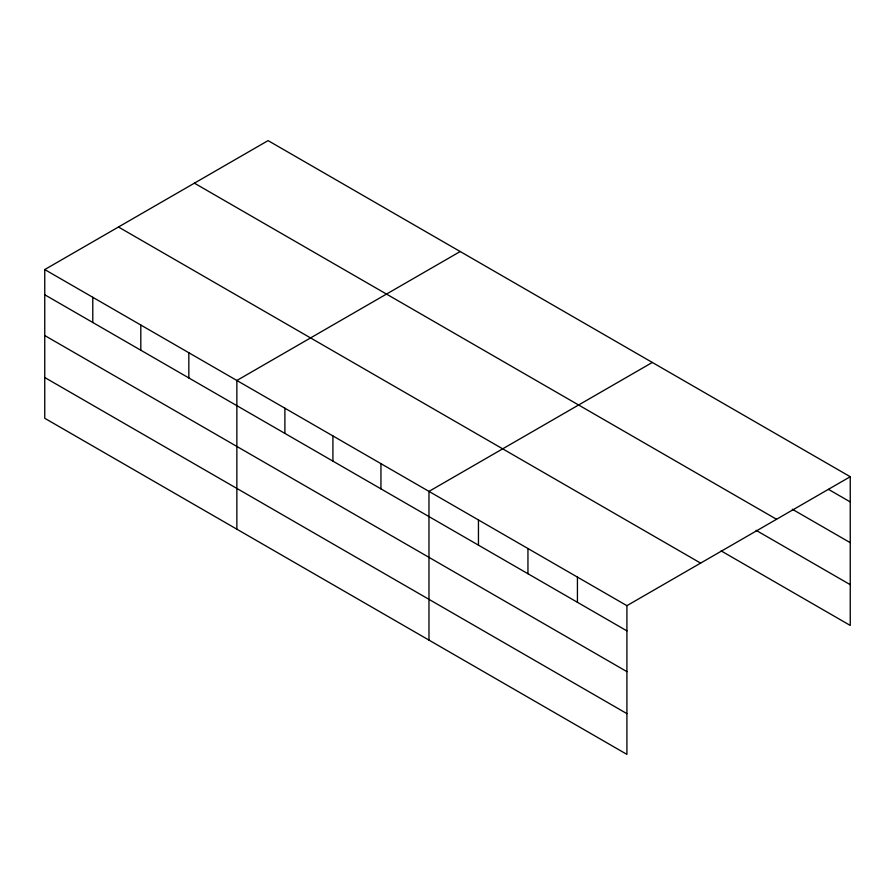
<?xml version="1.0" encoding="UTF-8"?>
<svg xmlns="http://www.w3.org/2000/svg" width="895" height="895" viewBox="0 0 895 895"><rect width="100%" height="100%" fill="white"/><g stroke="black" fill="none" stroke-linecap="round" stroke-linejoin="round"><path stroke-width="1.34" d="M626.914 671.63L626.914 605.669L44.75 269.563L44.75 418.278L626.914 754.384L626.914 671.63L44.75 335.524M721.113 550.884L850.25 625.437L850.25 476.722L268.086 140.616L44.75 269.563M460.198 251.529L236.862 380.476L236.862 529.191M652.31 362.453L428.973 491.389L428.973 640.104M626.914 605.669L850.25 476.722M828.524 489.386L850.25 501.927M792.321 509.244L850.25 542.683M194.383 183.162L776.547 519.279M756.107 530.332L850.25 584.681M118.453 227.006L700.617 563.112M44.75 294.757L626.914 630.874M44.75 377.511L626.914 713.628M577.432 577.096L577.432 602.301M527.949 548.523L527.949 573.729M478.456 519.961L478.456 545.167M380.946 463.666L380.946 488.86M332.918 435.932L332.918 461.138M284.89 408.198L284.89 433.404M188.834 352.742L188.834 377.947M140.806 325.019L140.806 350.225M92.778 297.285L92.778 322.491"/></g></svg>
